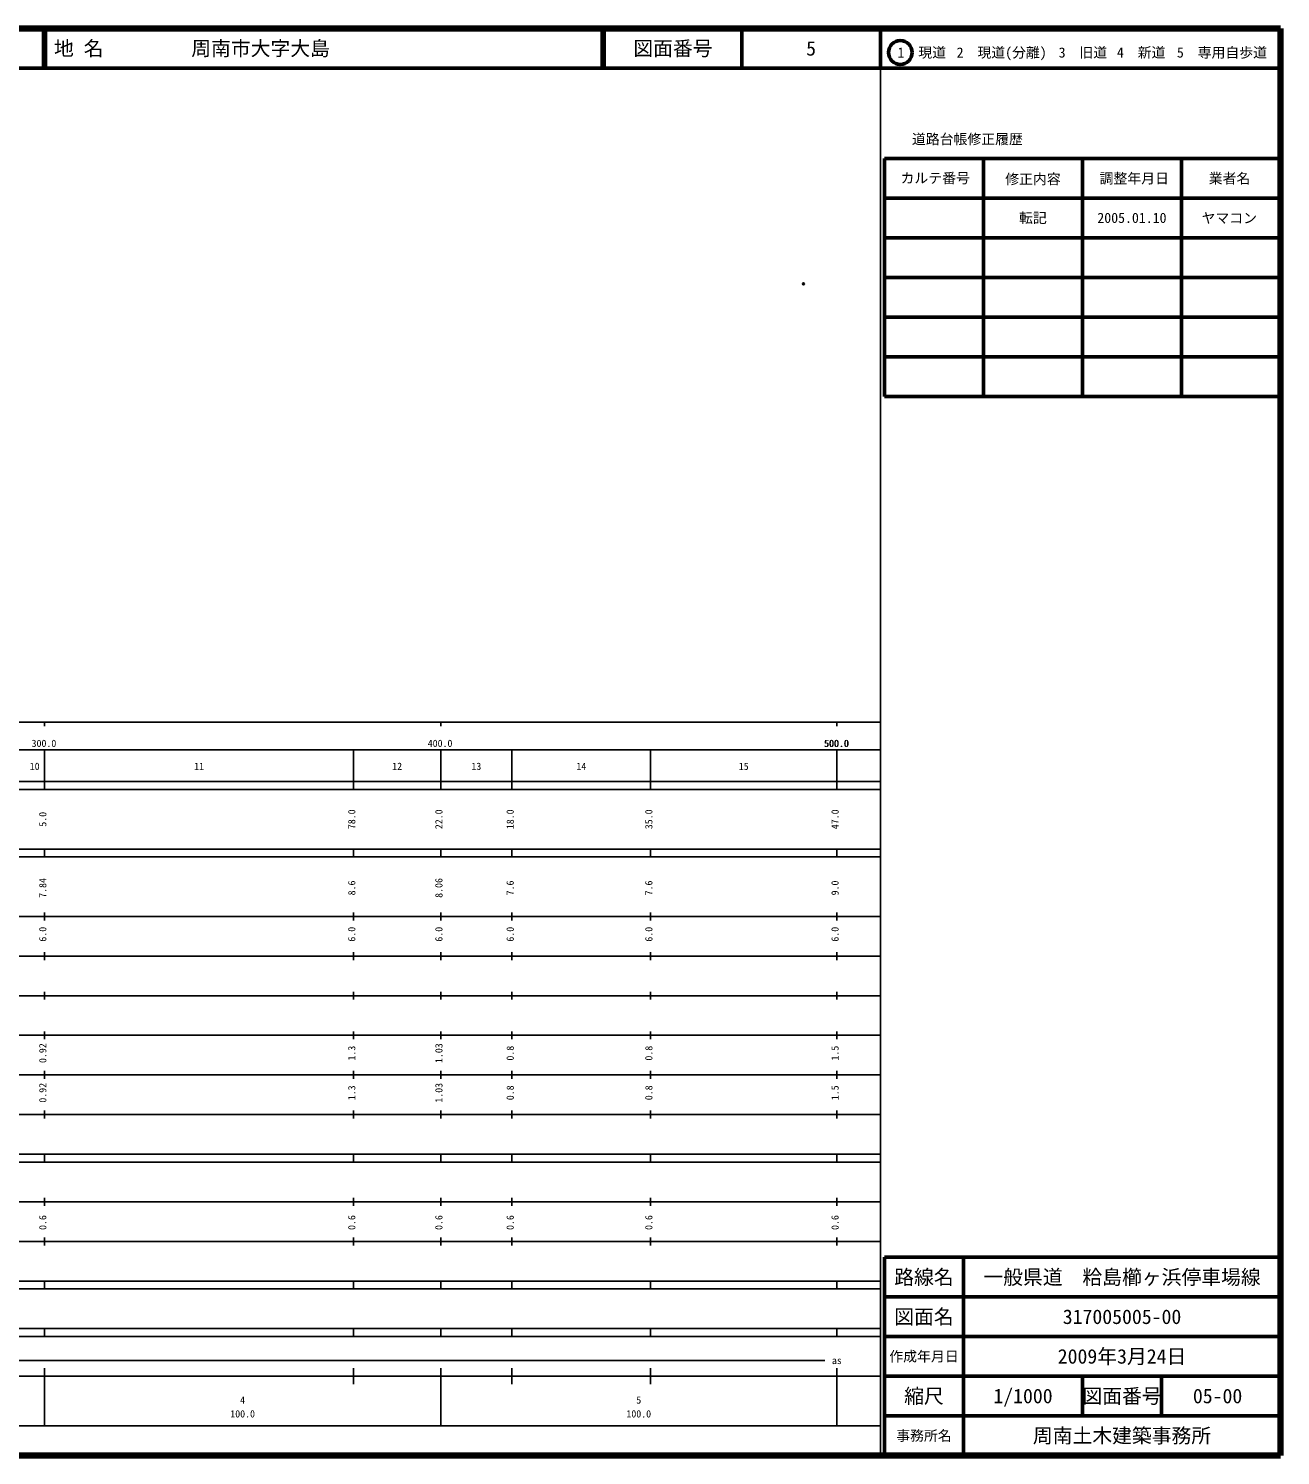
# Model space of a CAD drawing. Units: millimetres on the paper. Extents: x 40 to 680, y 20 to 380.
# Drawn here: x 363.9 to 680, y 20 to 380 of the extents above; entities that cross this region are included whole.
import ezdxf
from ezdxf.enums import TextEntityAlignment as Align

# ---------------------------------------------------------------- set-up
doc = ezdxf.new("R2010")
doc.units = ezdxf.units.MM
doc.header["$PDMODE"] = 32
doc.header["$PDSIZE"] = 0.5
doc.layers.add('M-OTRS', color=6, linetype='Continuous')
doc.layers.add('M-TTL-TXT', color=7, linetype='Continuous')
for name, color, linetype, lineweight in [('M-TTL', 2, 'Continuous', 140), ('M-TTL-BAND', 7, 'Continuous', 25), ('M-TTL-FRAM', 2, 'Continuous', 50), ('M-TTL-LINE', 7, 'Continuous', 50)]:
    doc.layers.add(name, color=color, linetype=linetype, lineweight=lineweight)
doc.styles.add('ＭＳ ゴシック', font='')
doc.styles.get('ＭＳ ゴシック').set_extended_font_data('MS Gothic')

msp = doc.modelspace()

# ---------------------------------------------------------------- linework, layer by layer
at = {"layer": 'M-OTRS'}
msp.add_point((559.56, 315.607), dxfattribs=at)
at = {"layer": 'M-TTL'}
for p, q in [((680, 380), (40, 380)), ((680, 20), (680, 380)), ((40, 20), (680, 20))]:
    msp.add_line(p, q, dxfattribs=at)
at = {"layer": 'M-TTL-BAND'}
for p, q in [((579, 20), (579, 370)), ((40, 205), (579, 205)), ((368, 205), (368, 204)), ((468, 205), (468, 204)), ((568, 205), (568, 204)), ((68, 198), (579, 198)), ((368, 188), (368, 198)), ((446, 188), (446, 198)), ((468, 188), (468, 198)), ((486, 188), (486, 198)), ((521, 188), (521, 198)), ((568, 188), (568, 198)), ((40, 190), (579, 190)), ((40, 188), (579, 188)), ((40, 173), (579, 173)), ((368, 171), (368, 173)), ((446, 171), (446, 173)), ((468, 171), (468, 173)), ((486, 171), (486, 173)), ((521, 171), (521, 173)), ((568, 171), (568, 173)), ((40, 171), (579, 171)), ((40, 156), (579, 156)), ((368, 155), (368, 157)), ((446, 155), (446, 157)), ((468, 155), (468, 157)), ((486, 155), (486, 157)), ((521, 155), (521, 157)), ((568, 155), (568, 157)), ((46, 146), (579, 146)), ((368, 145), (368, 147)), ((446, 145), (446, 147)), ((468, 145), (468, 147)), ((486, 145), (486, 147)), ((521, 145), (521, 147)), ((568, 145), (568, 147)), ((368, 135), (368, 137)), ((446, 135), (446, 137)), ((468, 135), (468, 137)), ((486, 135), (486, 137)), ((521, 135), (521, 137)), ((568, 135), (568, 137)), ((52, 136), (579, 136)), ((46, 126), (579, 126)), ((368, 125), (368, 127)), ((446, 125), (446, 127)), ((468, 125), (468, 127)), ((486, 125), (486, 127)), ((521, 125), (521, 127)), ((568, 125), (568, 127)), ((52, 116), (579, 116)), ((368, 115), (368, 117)), ((446, 115), (446, 117)), ((468, 115), (468, 117)), ((486, 115), (486, 117)), ((521, 115), (521, 117)), ((568, 115), (568, 117)), ((46, 106), (579, 106)), ((368, 105), (368, 107)), ((446, 105), (446, 107)), ((468, 105), (468, 107)), ((486, 105), (486, 107)), ((521, 105), (521, 107)), ((568, 105), (568, 107)), ((40, 96), (579, 96)), ((40, 94), (579, 94)), ((368, 94), (368, 96)), ((446, 94), (446, 96)), ((468, 94), (468, 96)), ((486, 94), (486, 96)), ((521, 94), (521, 96)), ((568, 94), (568, 96)), ((49, 84), (579, 84)), ((368, 83), (368, 85)), ((446, 83), (446, 85)), ((468, 83), (468, 85)), ((486, 83), (486, 85)), ((521, 83), (521, 85)), ((568, 83), (568, 85)), ((40, 74), (579, 74)), ((368, 73), (368, 75)), ((446, 73), (446, 75)), ((468, 73), (468, 75)), ((486, 73), (486, 75)), ((521, 73), (521, 75)), ((568, 73), (568, 75)), ((40, 64), (579, 64)), ((40, 62), (579, 62)), ((368, 62), (368, 64)), ((446, 62), (446, 64)), ((468, 62), (468, 64)), ((486, 62), (486, 64)), ((521, 62), (521, 64)), ((568, 62), (568, 64)), ((40, 52), (579, 52)), ((368, 50), (368, 52)), ((446, 50), (446, 52)), ((468, 50), (468, 52)), ((486, 50), (486, 52)), ((521, 50), (521, 52)), ((568, 50), (568, 52)), ((40, 50), (579, 50)), ((71, 44), (565, 44)), ((40, 40), (579, 40)), ((368, 27.5), (368, 42)), ((446, 38), (446, 42)), ((468, 27.5), (468, 42)), ((486, 38), (486, 42)), ((521, 38), (521, 42)), ((568, 27.5), (568, 42)), ((68, 27.5), (579, 27.5))]:
    msp.add_line(p, q, dxfattribs=at)
at = {"layer": 'M-TTL-FRAM'}
for p, q in [((580, 347.197), (580, 287.197)), ((580, 347.197), (680, 347.197)), ((580, 287.197), (680, 287.197)), ((680, 70), (580, 70)), ((580, 70), (580, 20))]:
    msp.add_line(p, q, dxfattribs=at)
at = {"layer": 'M-TTL-LINE'}
for p, q in [((367.75, 380), (367.75, 370)), ((368.25, 380), (368.25, 370)), ((508.747, 380), (508.747, 370)), ((509.247, 380), (509.247, 370)), ((543.997, 380), (543.997, 370)), ((579, 380), (579, 370)), ((40, 370), (680, 370)), ((605, 347.197), (605, 287.197)), ((630, 347.197), (630, 287.197)), ((655, 347.197), (655, 287.197)), ((580, 337.197), (680, 337.197)), ((580, 327.197), (680, 327.197)), ((580, 317.197), (680, 317.197)), ((580, 307.197), (680, 307.197)), ((580, 297.197), (680, 297.197)), ((600, 70), (600, 20)), ((680, 60), (580, 60)), ((680, 50), (580, 50)), ((680, 40), (580, 40)), ((630, 40), (630, 30)), ((650, 40), (650, 30)), ((680, 30), (580, 30))]:
    msp.add_line(p, q, dxfattribs=at)
msp.add_circle((584.031, 373.958), 3, dxfattribs=at)

# ---------------------------------------------------------------- texts
at = {"layer": 'M-TTL-BAND', "style": 'ＭＳ ゴシック'}
for s, p in [('300.0', (367.844, 198.195)), ('400.0', (467.844, 198.195)), ('500.0', (567.844, 198.195)), ('500.0', (568, 198.195)), ('10', (365.5, 192.405)), ('11', (407, 192.405)), ('12', (457, 192.405)), ('13', (477, 192.405)), ('14', (503.5, 192.405)), ('15', (544.5, 192.405)), ('as', (568, 42.5)), ('4', (418, 32.523)), ('5', (518, 32.523)), ('100.0', (418, 29.033)), ('100.0', (518, 29.033))]:
    msp.add_text(s, height=1.833, dxfattribs=at).set_placement(p, align=Align.BOTTOM_CENTER)
for s, p in [('5.0', (369, 180.5)), ('78.0', (447, 180.5)), ('22.0', (469, 180.5)), ('18.0', (487, 180.5)), ('35.0', (522, 180.5)), ('47.0', (569, 180.5)), ('7.84', (369, 163.174)), ('8.6', (447, 163.174)), ('8.06', (469, 163.174)), ('7.6', (487, 163.174)), ('7.6', (522, 163.174)), ('9.0', (569, 163.174)), ('6.0', (369, 151.5)), ('6.0', (447, 151.5)), ('6.0', (469, 151.5)), ('6.0', (487, 151.5)), ('6.0', (522, 151.5)), ('6.0', (569, 151.5)), ('0.92', (369, 121.5)), ('1.3', (447, 121.5)), ('1.03', (469, 121.5)), ('0.8', (487, 121.5)), ('0.8', (522, 121.5)), ('1.5', (569, 121.5)), ('0.92', (369, 111.5)), ('1.3', (447, 111.5)), ('1.03', (469, 111.5)), ('0.8', (487, 111.5)), ('0.8', (522, 111.5)), ('1.5', (569, 111.5)), ('0.6', (369, 78.764)), ('0.6', (447, 78.764)), ('0.6', (469, 78.764)), ('0.6', (487, 78.764)), ('0.6', (522, 78.764)), ('0.6', (569, 78.764))]:
    msp.add_text(s, height=1.833, rotation=90, dxfattribs=at).set_placement(p, align=Align.BOTTOM_CENTER)
at = {"layer": 'M-TTL-TXT', "style": 'ＭＳ ゴシック'}
for s, p in [('地 名', (370.38, 375)), ('周南市大字大島', (405.024, 375))]:
    msp.add_text(s, height=3.666, dxfattribs=at).set_placement(p, align=Align.MIDDLE_LEFT)
for s, height, p in [('図面番号', 3.666, (526.622, 375)), ('5', 3.666, (561.497, 375)), ('1\u3000現道', 2.566, (589.448, 373.958)), ('2\u3000現道(分離)', 2.566, (609.619, 373.958)), ('3\u3000旧道', 2.566, (630.121, 373.958)), ('4\u3000新道', 2.566, (644.824, 373.958)), ('5\u3000専用自歩道', 2.566, (665.228, 373.958)), ('道路台帳修正履歴', 2.566, (600.968, 352.113)), ('カルテ番号', 2.566, (592.839, 342.277)), ('修正内容', 2.566, (617.509, 342.023)), ('調整年月日', 2.566, (643.089, 342.197)), ('業者名', 2.566, (667.134, 342.197)), ('転記', 2.566, (617.5, 332.245)), ('2005.01.10', 2.566, (642.5, 332.245)), ('ヤマコン', 2.566, (667.077, 332.189)), ('路線名', 3.666, (590, 65)), ('路線名', 3.666, (590, 65)), ('一般県道\u3000粭島櫛ヶ浜停車場線', 3.666, (640, 65)), ('図面名', 3.666, (590, 55)), ('図面名', 3.666, (590, 55)), ('317005005-00', 3.666, (640, 55)), ('2009年3月24日', 3.666, (640, 45)), ('作成年月日', 2.566, (590, 45)), ('作成年月日', 2.566, (590, 45)), ('縮尺', 3.666, (590, 35)), ('縮尺', 3.666, (590, 35)), ('1/1000', 3.666, (615, 35)), ('図面番号', 3.666, (640, 35)), ('図面番号', 3.666, (640, 35)), ('05-00', 3.666, (664.125, 35)), ('事務所名', 2.566, (590, 25)), ('事務所名', 2.566, (590, 25)), ('周南土木建築事務所', 3.666, (640, 25))]:
    msp.add_text(s, height=height, dxfattribs=at).set_placement(p, align=Align.MIDDLE_CENTER)

doc.saveas('drawing.dxf')
